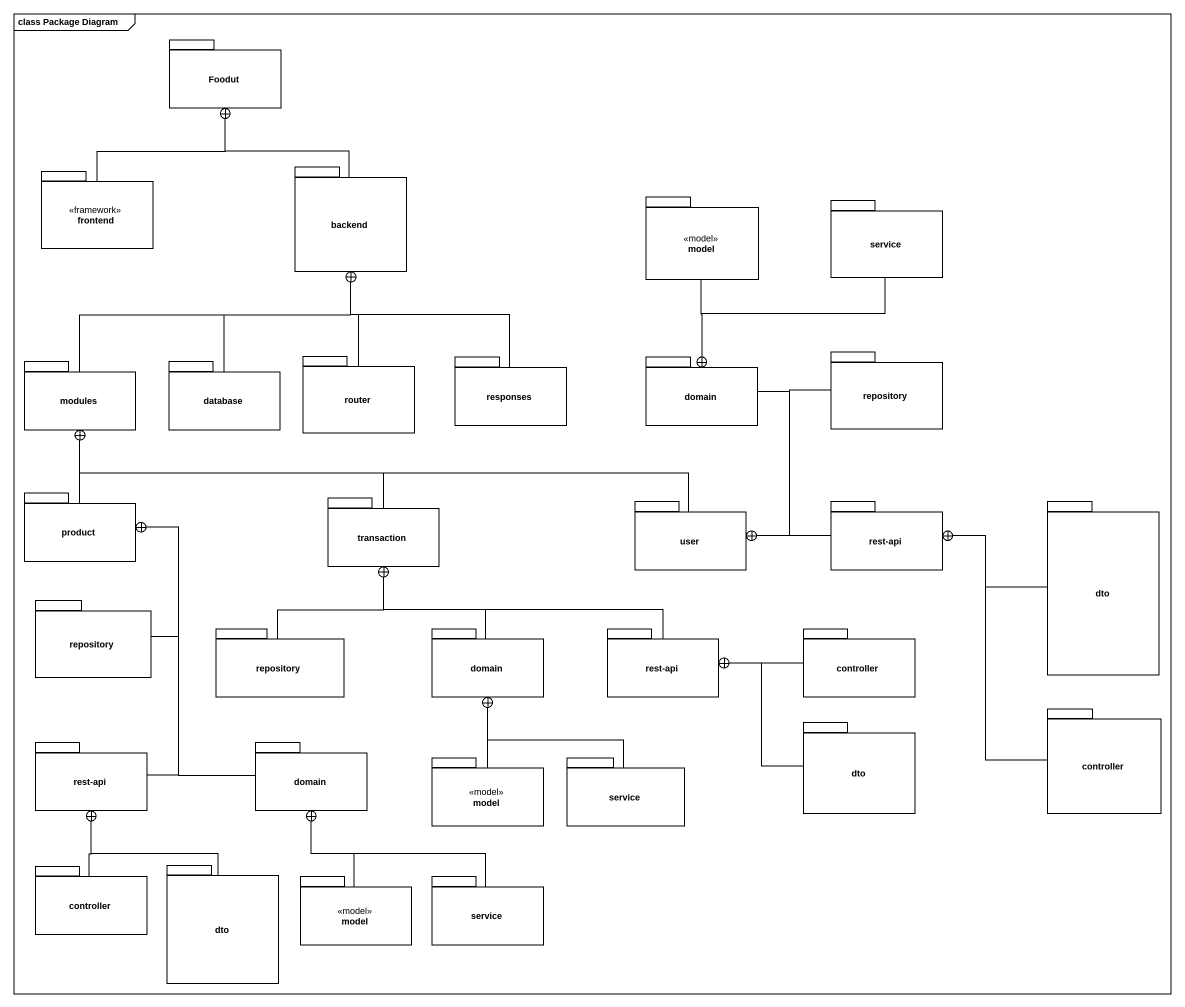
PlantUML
@startuml
mainframe class Package Diagram
package Foodut {
}
package frontend <<framework>> {
}
package backend {
}
package model <<model>> {
}
package service {
}
package modules {
}
package "database" as database_ {
}
package router {
}
package responses {
}
package domain {
}
package repository {
}
package product {
}
package transaction {
}
package user {
}
package "rest-api" as rest_api {
}
package dto {
}
package "repository" as repository_2 {
}
package "repository" as repository_3 {
}
package "domain" as domain_2 {
}
package "rest-api" as rest_api_2 {
}
package controller {
}
package "dto" as dto_2 {
}
package "controller" as controller_2 {
}
package "rest-api" as rest_api_3 {
}
package "domain" as domain_3 {
}
package "model" as model_2 <<model>> {
}
package "service" as service_2 {
}
package "controller" as controller_3 {
}
package "dto" as dto_3 {
}
package "model" as model_3 <<model>> {
}
package "service" as service_3 {
}
frontend -up-+ Foodut
backend -up-+ Foodut
model --+ domain
service --+ domain
modules -up-+ backend
database_ -up-+ backend
router -up-+ backend
responses -up-+ backend
domain --+ user
repository --+ user
product -up-+ modules
transaction -left-+ modules
user -left-+ modules
rest_api -left-+ user
dto -left-+ rest_api
repository_2 -up-+ product
repository_3 -up-+ transaction
domain_2 -up-+ transaction
rest_api_2 -left-+ transaction
controller -left-+ rest_api_2
dto_2 -left-+ rest_api_2
controller_2 -up-+ rest_api
rest_api_3 -up-+ product
domain_3 -up-+ product
model_2 .up.> domain_2
model_2 -up-+ domain_2
service_2 -up-+ domain_2
controller_3 -up-+ rest_api_3
dto_3 -up-+ rest_api_3
model_3 -up-+ domain_3
service_3 -up-+ domain_3
@enduml
